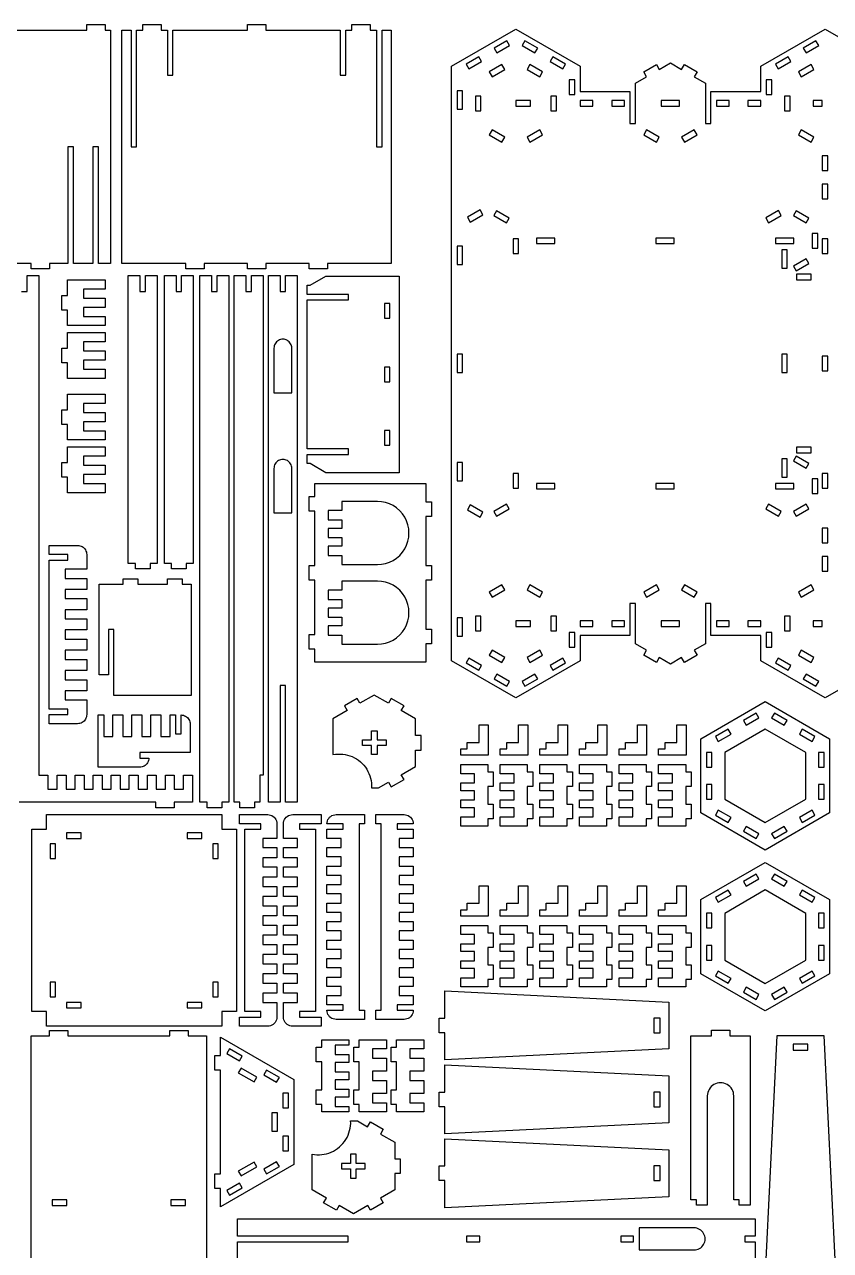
# Model space of a CAD drawing. Extents: x 11 to 1289, y 22 to 1085.
# Drawn here: x 507 to 947, y 407 to 1076 of the extents above; entities that cross this region are included whole.
import ezdxf

# ---------------------------------------------------------------- set-up
doc = ezdxf.new("R2010")
doc.units = 0
doc.layers.add('LAYER_1', color=62, linetype='CONTINUOUS')

msp = doc.modelspace()

# ---------------------------------------------------------------- linework, layer by layer
at = {"layer": 'LAYER_1'}
for points in [[(486.17, 1073.14), (541.44, 1073.14), (541.44, 1076.14), (551.44, 1076.14), (551.44, 1073.14), (554.31, 1073.14), (554.31, 945.76), (547.81, 945.76), (547.81, 1009.45), (544.81, 1009.45), (544.81, 945.76), (534.18, 945.76), (534.18, 1009.45), (531.18, 1009.45), (531.18, 945.76), (521.18, 945.76), (521.18, 942.76), (511.18, 942.76), (511.18, 945.76), (471.04, 945.76)], [(979.38, 728.92), (944.3, 708.66), (909.22, 728.92), (909.22, 742.67), (882.02, 742.67), (882.02, 760.19), (879.02, 760.19), (879.02, 738.15), (872.95, 734.65), (874.45, 732.05), (867.52, 728.05), (866.02, 730.64), (859.94, 727.14), (853.86, 730.64), (852.36, 728.05), (845.44, 732.05), (846.94, 734.65), (840.86, 738.15), (840.86, 760.19), (837.86, 760.19), (837.86, 742.67), (810.67, 742.67), (810.67, 728.92), (775.59, 708.66), (740.5, 728.92), (740.5, 1053.38), (775.59, 1073.63), (810.67, 1053.38), (810.67, 1039.62), (837.86, 1039.62), (837.86, 1022.1), (840.86, 1022.1), (840.86, 1044.14), (846.94, 1047.65), (845.44, 1050.25), (852.36, 1054.25), (853.86, 1051.65), (859.94, 1055.16), (866.02, 1051.65), (867.52, 1054.25), (874.45, 1050.25), (872.95, 1047.65), (879.02, 1044.14), (879.02, 1022.1), (882.02, 1022.1), (882.02, 1039.62), (909.22, 1039.62), (909.22, 1053.38), (944.3, 1073.63), (979.38, 1053.38)], [(505.9, 930.47), (508.9, 930.47), (508.9, 939.22), (515.27, 939.22), (515.27, 666.42), (520.27, 666.42), (520.27, 658.92), (525.27, 658.92), (525.27, 666.42), (530.11, 666.42), (530.11, 658.92), (535.11, 658.92), (535.11, 666.42), (539.96, 666.42), (539.96, 658.92), (544.96, 658.92), (544.96, 666.42), (549.8, 666.42), (549.8, 658.92), (554.8, 658.92), (554.8, 666.42), (559.65, 666.42), (559.65, 658.92), (564.65, 658.92), (564.65, 666.42), (569.5, 666.42), (569.5, 658.92), (574.5, 658.92), (574.5, 666.42), (579.34, 666.42), (579.34, 658.92), (584.34, 658.92), (584.34, 666.42), (589.19, 666.42), (589.19, 658.92), (594.19, 658.92), (594.19, 666.42), (599.19, 666.42), (599.19, 651.65), (589.19, 651.65), (589.19, 648.65), (579.19, 648.65), (579.19, 651.65), (504.53, 651.65)]]:
    msp.add_lwpolyline(points, dxfattribs=at)
for points in [[(588.41, 1073.14), (629.08, 1073.14), (629.08, 1076.14), (639.08, 1076.14), (639.08, 1073.14), (679.76, 1073.14), (679.76, 1048.42), (682.76, 1048.42), (682.76, 1073.14), (686.06, 1073.14), (686.06, 1076.14), (696.06, 1076.14), (696.06, 1073.14), (699.56, 1073.14), (699.56, 1009.45), (702.56, 1009.45), (702.56, 1073.14), (707.56, 1073.14), (707.56, 945.76), (672.72, 945.76), (672.72, 942.76), (662.72, 942.76), (662.72, 945.76), (639.08, 945.76), (639.08, 942.76), (629.08, 942.76), (629.08, 945.76), (605.44, 945.76), (605.44, 942.76), (595.44, 942.76), (595.44, 945.76), (560.61, 945.76), (560.61, 1073.14), (565.61, 1073.14), (565.61, 1009.45), (568.61, 1009.45), (568.61, 1073.14), (572.11, 1073.14), (572.11, 1076.14), (582.11, 1076.14), (582.11, 1073.14), (585.41, 1073.14), (585.41, 1048.42), (588.41, 1048.42)], [(765.2, 1060.71), (772.12, 1064.71), (770.62, 1067.3), (763.7, 1063.3)], [(779.05, 1064.71), (785.98, 1060.71), (787.48, 1063.3), (780.55, 1067.3)], [(932.41, 1063.3), (933.91, 1060.71), (940.84, 1064.71), (939.34, 1067.3)], [(749.97, 1051.91), (756.9, 1055.91), (755.4, 1058.51), (748.47, 1054.51)], [(794.28, 1055.91), (801.21, 1051.91), (802.71, 1054.51), (795.78, 1058.51)], [(924.11, 1058.51), (917.18, 1054.51), (918.68, 1051.91), (925.61, 1055.91)], [(761.08, 1050.25), (762.58, 1047.65), (769.51, 1051.65), (768.01, 1054.25)], [(783.17, 1054.25), (781.67, 1051.65), (788.59, 1047.65), (790.09, 1050.25)], [(938.22, 1051.65), (936.72, 1054.25), (929.79, 1050.25), (931.29, 1047.65)], [(807.67, 1045.91), (804.67, 1045.91), (804.67, 1037.91), (807.67, 1037.91)], [(915.22, 1045.91), (912.22, 1045.91), (912.22, 1037.91), (915.22, 1037.91)], [(746.5, 1039.91), (743.5, 1039.91), (743.5, 1029.91), (746.5, 1029.91)], [(753.5, 1029.12), (756.5, 1029.12), (756.5, 1037.12), (753.5, 1037.12)], [(797.67, 1037.12), (794.67, 1037.12), (794.67, 1029.12), (797.67, 1029.12)], [(925.22, 1037.12), (922.22, 1037.12), (922.22, 1029.12), (925.22, 1029.12)], [(775.59, 1031.62), (783.59, 1031.62), (783.59, 1034.62), (775.59, 1034.62)], [(810.67, 1034.62), (810.67, 1031.62), (817.67, 1031.62), (817.67, 1034.62)], [(827.86, 1034.62), (827.86, 1031.62), (834.86, 1031.62), (834.86, 1034.62)], [(854.94, 1034.63), (854.94, 1031.62), (864.94, 1031.62), (864.94, 1034.63)], [(885.02, 1031.62), (892.02, 1031.62), (892.02, 1034.62), (885.02, 1034.62)], [(902.22, 1034.62), (902.22, 1031.62), (909.22, 1031.62), (909.22, 1034.62)], [(942.8, 1034.62), (937.8, 1034.62), (937.8, 1031.62), (942.8, 1031.62)], [(762.58, 1018.6), (761.08, 1016), (768.01, 1012), (769.51, 1014.6)], [(781.67, 1014.6), (783.17, 1012), (790.09, 1016), (788.59, 1018.6)], [(853.86, 1014.6), (846.94, 1018.6), (845.44, 1016), (852.36, 1012)], [(872.95, 1018.6), (866.02, 1014.6), (867.52, 1012), (874.45, 1016)], [(936.72, 1012), (938.22, 1014.6), (931.29, 1018.6), (929.79, 1016)], [(945.8, 996.44), (945.8, 1004.44), (942.8, 1004.44), (942.8, 996.44)], [(942.8, 980.94), (945.8, 980.94), (945.8, 988.94), (942.8, 988.94)], [(750.61, 968.36), (757.54, 972.36), (756.04, 974.96), (749.11, 970.96)], [(763.48, 971.93), (770.41, 967.93), (771.91, 970.52), (764.98, 974.52)], [(913.46, 967.96), (920.38, 971.96), (918.88, 974.56), (911.96, 970.56)], [(935.45, 970.52), (928.52, 974.52), (927.02, 971.93), (933.95, 967.93)], [(774.09, 959.12), (774.09, 951.12), (777.09, 951.12), (777.09, 959.12)], [(796.77, 959.62), (786.77, 959.62), (786.77, 956.62), (796.77, 956.62)], [(862.03, 956.62), (862.03, 959.62), (852.03, 959.62), (852.03, 956.62)], [(927.3, 959.62), (917.3, 959.62), (917.3, 956.62), (927.3, 956.62)], [(937.3, 962.12), (937.3, 954.12), (940.3, 954.12), (940.3, 962.12)], [(945.8, 951.12), (945.8, 959.12), (942.8, 959.12), (942.8, 951.12)], [(746.51, 955.25), (743.51, 955.25), (743.51, 945.25), (746.51, 945.25)], [(920.67, 953.12), (920.67, 943.12), (923.67, 943.12), (923.67, 953.12)], [(935.45, 945.72), (933.95, 948.32), (927.02, 944.32), (928.52, 941.72)], [(530.87, 928.29), (530.87, 936.78), (551.41, 936.78), (551.41, 931.78), (539.64, 931.78), (539.64, 926.79), (551.41, 926.79), (551.41, 921.79), (539.64, 921.79), (539.64, 916.8), (551.41, 916.8), (551.41, 911.8), (530.87, 911.8), (530.87, 920.29), (527.87, 920.29), (527.87, 928.29)], [(570.44, 939.22), (570.44, 930.47), (573.44, 930.47), (573.44, 939.22), (579.81, 939.22), (579.81, 782.03), (575.94, 782.03), (575.94, 779.03), (567.94, 779.03), (567.94, 782.03), (564.07, 782.03), (564.07, 939.22)], [(599.54, 939.22), (599.54, 782.03), (595.67, 782.03), (595.67, 779.03), (587.67, 779.03), (587.67, 782.03), (583.81, 782.03), (583.81, 939.22), (590.17, 939.22), (590.17, 930.47), (593.17, 930.47), (593.17, 939.22)], [(615.08, 651.65), (615.08, 648.65), (607.08, 648.65), (607.08, 651.65), (603.21, 651.65), (603.21, 939.22), (609.57, 939.22), (609.57, 930.47), (612.57, 930.47), (612.57, 939.22), (618.94, 939.22), (618.94, 651.65)], [(632.94, 651.65), (632.94, 648.65), (624.94, 648.65), (624.94, 651.65), (621.94, 651.65), (621.94, 939.22), (628.31, 939.22), (628.31, 930.47), (631.31, 930.47), (631.31, 939.22), (637.68, 939.22), (637.68, 666.42), (635.95, 666.42), (635.95, 651.65)], [(656.31, 651.65), (649.95, 651.65), (649.95, 715.34), (646.95, 715.34), (646.95, 651.65), (640.58, 651.65), (640.58, 939.22), (646.95, 939.22), (646.95, 930.47), (649.95, 930.47), (649.95, 939.22), (656.31, 939.22)], [(661.75, 844.5), (661.75, 925.85), (684.31, 925.85), (684.31, 928.85), (661.75, 928.85), (661.75, 933.82), (663.25, 933.82), (671.97, 938.85), (711.87, 938.85), (711.87, 831.5), (671.97, 831.5), (663.25, 836.53), (661.75, 836.53), (661.75, 841.5), (684.31, 841.5), (684.31, 844.5)], [(936.67, 936.82), (936.67, 939.82), (928.67, 939.82), (928.67, 936.82)], [(706.87, 915.85), (706.87, 923.85), (703.87, 923.85), (703.87, 915.85)], [(539.64, 903), (539.64, 898.02), (551.41, 898.02), (551.41, 893.02), (539.64, 893.02), (539.64, 888.03), (551.41, 888.03), (551.41, 883.03), (530.87, 883.03), (530.87, 891.52), (527.87, 891.52), (527.87, 899.52), (530.87, 899.52), (530.87, 908), (551.41, 908), (551.41, 903)], [(643.58, 875.2), (653.31, 875.2), (653.31, 899.52), (653.27, 900.16), (653.15, 900.78), (652.94, 901.39), (652.66, 901.96), (652.31, 902.49), (651.89, 902.97), (651.41, 903.39), (650.88, 903.75), (650.31, 904.03), (649.71, 904.23), (649.08, 904.36), (648.45, 904.4), (647.81, 904.36), (647.19, 904.23), (646.58, 904.03), (646.01, 903.75), (645.48, 903.39), (645, 902.97), (644.58, 902.49), (644.23, 901.96), (643.95, 901.39), (643.74, 900.78), (643.62, 900.16), (643.58, 899.52)], [(746.51, 896.15), (743.51, 896.15), (743.51, 886.15), (746.51, 886.15)], [(923.67, 886.15), (923.67, 896.15), (920.67, 896.15), (920.67, 886.15)], [(945.8, 887.15), (945.8, 895.15), (942.8, 895.15), (942.8, 887.15)], [(703.87, 881.18), (706.87, 881.18), (706.87, 889.17), (703.87, 889.17)], [(530.87, 865.89), (530.87, 874.38), (551.41, 874.38), (551.41, 869.38), (539.64, 869.38), (539.64, 864.39), (551.41, 864.39), (551.41, 859.39), (539.64, 859.39), (539.64, 854.4), (551.41, 854.4), (551.41, 849.4), (530.87, 849.4), (530.87, 857.89), (527.87, 857.89), (527.87, 865.89)], [(703.87, 854.5), (703.87, 846.5), (706.87, 846.5), (706.87, 854.5)], [(539.64, 840.6), (539.64, 835.62), (551.41, 835.62), (551.41, 830.62), (539.64, 830.62), (539.64, 825.63), (551.41, 825.63), (551.41, 820.63), (530.87, 820.63), (530.87, 829.12), (527.87, 829.12), (527.87, 837.12), (530.87, 837.12), (530.87, 845.6), (551.41, 845.6), (551.41, 840.6)], [(936.67, 842.47), (936.67, 845.47), (928.67, 845.47), (928.67, 842.47)], [(643.58, 809.6), (653.31, 809.6), (653.31, 833.92), (653.27, 834.56), (653.15, 835.18), (652.94, 835.79), (652.66, 836.36), (652.31, 836.89), (651.89, 837.37), (651.41, 837.79), (650.88, 838.15), (650.31, 838.43), (649.71, 838.63), (649.08, 838.76), (648.45, 838.8), (647.81, 838.76), (647.19, 838.63), (646.58, 838.43), (646.01, 838.15), (645.48, 837.79), (645, 837.37), (644.58, 836.89), (644.23, 836.36), (643.95, 835.79), (643.74, 835.18), (643.62, 834.56), (643.58, 833.92)], [(743.51, 827.04), (746.51, 827.04), (746.51, 837.04), (743.51, 837.04)], [(920.67, 829.17), (923.67, 829.17), (923.67, 839.17), (920.67, 839.17)], [(933.95, 833.97), (935.45, 836.57), (928.52, 840.57), (927.02, 837.97)], [(774.09, 831.17), (774.09, 823.17), (777.09, 823.17), (777.09, 831.17)], [(945.8, 823.17), (945.8, 831.17), (942.8, 831.17), (942.8, 823.17)], [(665.85, 810.57), (662.85, 810.57), (662.85, 818.57), (665.85, 818.57), (665.85, 825.57), (726.54, 825.57), (726.54, 815.57), (729.54, 815.57), (729.54, 807.57), (726.54, 807.57), (726.54, 780.9), (729.54, 780.9), (729.54, 772.9), (726.54, 772.9), (726.54, 746.22), (729.54, 746.22), (729.54, 738.22), (726.54, 738.22), (726.54, 728.22), (665.85, 728.22), (665.85, 735.22), (662.85, 735.22), (662.85, 743.22), (665.85, 743.22), (665.85, 772.9), (662.85, 772.9), (662.85, 780.9), (665.85, 780.9)], [(796.77, 825.67), (786.77, 825.67), (786.77, 822.67), (796.77, 822.67)], [(862.03, 822.67), (862.03, 825.67), (852.03, 825.67), (852.03, 822.67)], [(927.3, 822.67), (927.3, 825.67), (917.3, 825.67), (917.3, 822.67)], [(937.3, 828.17), (937.3, 820.17), (940.3, 820.17), (940.3, 828.17)], [(700, 815.87), (680.65, 815.87), (680.65, 810.87), (673.15, 810.87), (673.15, 805.87), (680.65, 805.87), (680.65, 801.13), (673.15, 801.13), (673.15, 796.13), (680.65, 796.13), (680.65, 791.4), (673.15, 791.4), (673.15, 786.4), (680.65, 786.4), (680.65, 781.4), (700, 781.4), (702.25, 781.54), (704.46, 781.98), (706.6, 782.71), (708.62, 783.71), (710.49, 784.96), (712.19, 786.44), (713.68, 788.14), (714.93, 790.02), (715.93, 792.04), (716.65, 794.17), (717.09, 796.38), (717.24, 798.64), (717.09, 800.88), (716.65, 803.1), (715.93, 805.23), (714.93, 807.25), (713.68, 809.13), (712.19, 810.82), (710.49, 812.31), (708.62, 813.56), (706.6, 814.56), (704.46, 815.29), (702.25, 815.73)], [(757.54, 809.94), (750.61, 813.94), (749.11, 811.34), (756.04, 807.34)], [(770.41, 814.37), (763.48, 810.37), (764.98, 807.77), (771.91, 811.77)], [(913.46, 814.33), (911.96, 811.74), (918.88, 807.74), (920.38, 810.33)], [(933.95, 814.37), (927.02, 810.37), (928.52, 807.77), (935.45, 811.77)], [(945.8, 801.35), (942.8, 801.35), (942.8, 793.35), (945.8, 793.35)], [(529.65, 762.83), (541.39, 762.83), (541.39, 756.77), (529.65, 756.77), (529.65, 751.77), (541.39, 751.77), (541.39, 745.71), (529.65, 745.71), (529.65, 740.71), (541.39, 740.71), (541.39, 734.65), (529.65, 734.65), (529.65, 729.65), (541.39, 729.65), (541.39, 723.59), (529.65, 723.59), (529.65, 718.59), (541.39, 718.59), (541.39, 712.54), (529.65, 712.54), (529.65, 707.54), (541.39, 707.54), (541.39, 699.54), (541.35, 698.88), (541.22, 698.24), (541.01, 697.62), (540.72, 697.04), (540.36, 696.49), (539.93, 696), (539.44, 695.57), (538.89, 695.21), (538.31, 694.92), (537.69, 694.71), (537.05, 694.58), (536.39, 694.54), (520.85, 694.54), (520.85, 699.54), (531.12, 699.54), (531.12, 702.54), (520.85, 702.54), (520.85, 783.89), (531.12, 783.89), (531.12, 786.89), (520.85, 786.89), (520.85, 791.89), (536.39, 791.89), (537.05, 791.84), (537.69, 791.72), (538.31, 791.51), (538.89, 791.22), (539.44, 790.85), (539.93, 790.42), (540.36, 789.93), (540.72, 789.39), (541.01, 788.8), (541.22, 788.18), (541.35, 787.54), (541.39, 786.89), (541.39, 778.89), (529.65, 778.89), (529.65, 773.89), (541.39, 773.89), (541.39, 767.83), (529.65, 767.83)], [(945.8, 777.85), (945.8, 785.85), (942.8, 785.85), (942.8, 777.85)], [(598.4, 770.66), (598.4, 709.97), (556.27, 709.97), (556.27, 745.94), (553.27, 745.94), (553.27, 721.22), (548.27, 721.22), (548.27, 770.66), (561.27, 770.66), (561.27, 773.66), (569.27, 773.66), (569.27, 770.66), (585.4, 770.66), (585.4, 773.66), (593.4, 773.66), (593.4, 770.66)], [(717.24, 755.16), (717.09, 757.41), (716.65, 759.62), (715.93, 761.75), (714.93, 763.78), (713.68, 765.65), (712.19, 767.35), (710.49, 768.83), (708.62, 770.09), (706.6, 771.08), (704.46, 771.81), (702.25, 772.25), (700, 772.4), (680.65, 772.4), (680.65, 767.4), (673.15, 767.4), (673.15, 762.4), (680.65, 762.4), (680.65, 757.66), (673.15, 757.66), (673.15, 752.66), (680.65, 752.66), (680.65, 747.92), (673.15, 747.92), (673.15, 742.92), (680.65, 742.92), (680.65, 737.92), (700, 737.92), (702.25, 738.06), (704.46, 738.5), (706.6, 739.23), (708.62, 740.23), (710.49, 741.48), (712.19, 742.97), (713.68, 744.66), (714.93, 746.54), (715.93, 748.56), (716.65, 750.69), (717.09, 752.91)], [(761.08, 766.3), (762.58, 763.7), (769.51, 767.7), (768.01, 770.3)], [(783.17, 770.3), (781.67, 767.7), (788.59, 763.7), (790.09, 766.3)], [(845.44, 766.3), (846.94, 763.7), (853.86, 767.7), (852.36, 770.3)], [(872.95, 763.7), (874.45, 766.3), (867.52, 770.3), (866.02, 767.7)], [(929.79, 766.3), (931.29, 763.7), (938.22, 767.7), (936.72, 770.3)], [(743.5, 742.38), (746.5, 742.38), (746.5, 752.38), (743.5, 752.38)], [(753.5, 753.17), (753.5, 745.17), (756.5, 745.17), (756.5, 753.17)], [(783.59, 750.67), (775.59, 750.67), (775.59, 747.67), (783.59, 747.67)], [(794.67, 753.17), (794.67, 745.17), (797.67, 745.17), (797.67, 753.17)], [(810.67, 750.67), (810.67, 747.67), (817.67, 747.67), (817.67, 750.67)], [(827.86, 750.67), (827.86, 747.67), (834.86, 747.67), (834.86, 750.67)], [(864.94, 747.67), (864.94, 750.67), (854.94, 750.67), (854.94, 747.67)], [(892.02, 750.67), (885.02, 750.67), (885.02, 747.67), (892.02, 747.67)], [(909.22, 750.67), (902.22, 750.67), (902.22, 747.67), (909.22, 747.67)], [(922.22, 745.17), (925.22, 745.17), (925.22, 753.17), (922.22, 753.17)], [(937.8, 747.67), (942.8, 747.67), (942.8, 750.67), (937.8, 750.67)], [(804.67, 736.38), (807.67, 736.38), (807.67, 744.38), (804.67, 744.38)], [(912.22, 736.38), (915.22, 736.38), (915.22, 744.38), (912.22, 744.38)], [(756.9, 726.38), (749.97, 730.38), (748.47, 727.78), (755.4, 723.78)], [(769.51, 730.65), (762.58, 734.65), (761.08, 732.05), (768.01, 728.05)], [(781.67, 730.65), (783.17, 728.05), (790.09, 732.05), (788.59, 734.65)], [(801.21, 730.38), (794.28, 726.38), (795.78, 723.78), (802.71, 727.78)], [(917.18, 727.78), (924.11, 723.78), (925.61, 726.38), (918.68, 730.38)], [(929.79, 732.05), (936.72, 728.05), (938.22, 730.65), (931.29, 734.65)], [(772.12, 717.59), (765.2, 721.59), (763.7, 718.99), (770.62, 714.99)], [(785.98, 721.59), (779.05, 717.59), (780.55, 714.99), (787.48, 718.99)], [(940.84, 717.59), (933.91, 721.59), (932.41, 718.99), (939.34, 714.99)], [(682.09, 704.28), (683.59, 701.69), (675.79, 697.18), (675.79, 677.69), (677.11, 677.9), (678.44, 678.01), (679.77, 678.02), (681.1, 677.93), (682.43, 677.74), (683.73, 677.45), (685, 677.06), (686.25, 676.57), (687.45, 676), (688.61, 675.33), (689.71, 674.58), (690.75, 673.74), (691.73, 672.83), (692.63, 671.85), (693.46, 670.8), (694.21, 669.7), (694.86, 668.54), (695.43, 667.33), (695.91, 666.08), (696.29, 664.8), (696.57, 663.5), (696.76, 662.18), (696.84, 660.84), (696.82, 659.51), (700.64, 659.51), (706.12, 662.68), (707.62, 660.07), (714.55, 664.07), (713.04, 666.68), (720.85, 671.18), (720.85, 680.19), (723.84, 680.19), (723.84, 688.19), (720.85, 688.19), (720.85, 697.2), (713.05, 701.7), (714.54, 704.29), (707.61, 708.29), (706.12, 705.7), (698.32, 710.2), (690.52, 705.7), (689.02, 708.29)], [(876.59, 645.85), (876.59, 686.36), (911.67, 706.62), (946.75, 686.36), (946.75, 645.85), (911.67, 625.59)], [(555.73, 699.32), (561.11, 699.32), (561.11, 687.58), (566.11, 687.58), (566.11, 699.32), (571.48, 699.32), (571.48, 687.58), (576.48, 687.58), (576.48, 699.32), (581.86, 699.32), (581.86, 687.58), (586.86, 687.58), (586.86, 699.32), (589.86, 699.32), (589.86, 689.05), (592.86, 689.05), (592.86, 699.32), (593.51, 699.28), (594.15, 699.15), (594.77, 698.94), (595.36, 698.65), (595.9, 698.29), (596.39, 697.86), (596.83, 697.37), (597.19, 696.82), (597.48, 696.24), (597.69, 695.62), (597.82, 694.98), (597.86, 694.32), (597.86, 678.78), (570.3, 678.78), (570.3, 675.78), (575.3, 675.78), (575.25, 675.13), (575.13, 674.49), (574.91, 673.87), (574.63, 673.28), (574.26, 672.74), (573.83, 672.24), (573.34, 671.81), (572.8, 671.45), (572.21, 671.16), (571.59, 670.95), (570.95, 670.82), (570.3, 670.78), (547.73, 670.78), (547.73, 699.32), (550.73, 699.32), (550.73, 687.58), (555.73, 687.58)], [(906.71, 700.29), (899.78, 696.29), (901.28, 693.69), (908.21, 697.69)], [(916.63, 700.29), (915.13, 697.69), (922.06, 693.69), (923.56, 696.29)], [(704.82, 685.69), (704.82, 682.69), (699.82, 682.69), (699.82, 677.69), (696.82, 677.69), (696.82, 682.69), (691.82, 682.69), (691.82, 685.69), (696.82, 685.69), (696.82, 690.69), (699.82, 690.69), (699.82, 685.69)], [(755.47, 693.86), (760.47, 693.86), (760.47, 677.36), (745.47, 677.36), (745.47, 680.86), (748.97, 680.86), (748.97, 684.36), (755.47, 684.36)], [(777.07, 693.86), (782.07, 693.86), (782.07, 677.36), (767.07, 677.36), (767.07, 680.86), (770.57, 680.86), (770.57, 684.36), (777.07, 684.36)], [(798.67, 693.86), (803.67, 693.86), (803.67, 677.36), (788.67, 677.36), (788.67, 680.86), (792.17, 680.86), (792.17, 684.36), (798.67, 684.36)], [(820.27, 693.86), (825.27, 693.86), (825.27, 677.36), (810.27, 677.36), (810.27, 680.86), (813.77, 680.86), (813.77, 684.36), (820.27, 684.36)], [(841.87, 693.86), (846.87, 693.86), (846.87, 677.36), (831.87, 677.36), (831.87, 680.86), (835.37, 680.86), (835.37, 684.36), (841.87, 684.36)], [(863.47, 693.86), (868.47, 693.86), (868.47, 677.36), (853.47, 677.36), (853.47, 680.86), (856.97, 680.86), (856.97, 684.36), (863.47, 684.36)], [(892.98, 688.9), (891.48, 691.5), (884.55, 687.5), (886.05, 684.9)], [(889.59, 678.86), (889.59, 653.36), (911.67, 640.61), (933.75, 653.36), (933.75, 678.86), (911.67, 691.61)], [(930.36, 688.9), (937.29, 684.9), (938.79, 687.5), (931.86, 691.5)], [(882.59, 670.9), (882.59, 678.9), (879.59, 678.9), (879.59, 670.9)], [(943.75, 678.9), (940.75, 678.9), (940.75, 670.9), (943.75, 670.9)], [(745.47, 648.7), (745.47, 652.99), (752.97, 652.99), (752.97, 657.99), (745.47, 657.99), (745.47, 662.28), (752.97, 662.28), (752.97, 667.28), (745.47, 667.28), (745.47, 672.28), (760.24, 672.28), (760.24, 668.28), (763.24, 668.28), (763.24, 660.28), (760.24, 660.28), (760.24, 650.7), (763.24, 650.7), (763.24, 642.7), (760.24, 642.7), (760.24, 638.7), (745.47, 638.7), (745.47, 643.7), (752.97, 643.7), (752.97, 648.7)], [(767.07, 648.7), (767.07, 652.99), (774.57, 652.99), (774.57, 657.99), (767.07, 657.99), (767.07, 662.28), (774.57, 662.28), (774.57, 667.28), (767.07, 667.28), (767.07, 672.28), (781.84, 672.28), (781.84, 668.28), (784.84, 668.28), (784.84, 660.28), (781.84, 660.28), (781.84, 650.7), (784.84, 650.7), (784.84, 642.7), (781.84, 642.7), (781.84, 638.7), (767.07, 638.7), (767.07, 643.7), (774.57, 643.7), (774.57, 648.7)], [(788.67, 648.7), (788.67, 652.99), (796.17, 652.99), (796.17, 657.99), (788.67, 657.99), (788.67, 662.28), (796.17, 662.28), (796.17, 667.28), (788.67, 667.28), (788.67, 672.28), (803.44, 672.28), (803.44, 668.28), (806.44, 668.28), (806.44, 660.28), (803.44, 660.28), (803.44, 650.7), (806.44, 650.7), (806.44, 642.7), (803.44, 642.7), (803.44, 638.7), (788.67, 638.7), (788.67, 643.7), (796.17, 643.7), (796.17, 648.7)], [(810.27, 648.7), (810.27, 652.99), (817.77, 652.99), (817.77, 657.99), (810.27, 657.99), (810.27, 662.28), (817.77, 662.28), (817.77, 667.28), (810.27, 667.28), (810.27, 672.28), (825.04, 672.28), (825.04, 668.28), (828.04, 668.28), (828.04, 660.28), (825.04, 660.28), (825.04, 650.7), (828.04, 650.7), (828.04, 642.7), (825.04, 642.7), (825.04, 638.7), (810.27, 638.7), (810.27, 643.7), (817.77, 643.7), (817.77, 648.7)], [(831.87, 648.7), (831.87, 652.99), (839.37, 652.99), (839.37, 657.99), (831.87, 657.99), (831.87, 662.28), (839.37, 662.28), (839.37, 667.28), (831.87, 667.28), (831.87, 672.28), (846.64, 672.28), (846.64, 668.28), (849.64, 668.28), (849.64, 660.28), (846.64, 660.28), (846.64, 650.7), (849.64, 650.7), (849.64, 642.7), (846.64, 642.7), (846.64, 638.7), (831.87, 638.7), (831.87, 643.7), (839.37, 643.7), (839.37, 648.7)], [(853.47, 648.7), (853.47, 652.99), (860.97, 652.99), (860.97, 657.99), (853.47, 657.99), (853.47, 662.28), (860.97, 662.28), (860.97, 667.28), (853.47, 667.28), (853.47, 672.28), (868.24, 672.28), (868.24, 668.28), (871.24, 668.28), (871.24, 660.28), (868.24, 660.28), (868.24, 650.7), (871.24, 650.7), (871.24, 642.7), (868.24, 642.7), (868.24, 638.7), (853.47, 638.7), (853.47, 643.7), (860.97, 643.7), (860.97, 648.7)], [(879.59, 653.31), (882.59, 653.31), (882.59, 661.31), (879.59, 661.31)], [(940.75, 653.31), (943.75, 653.31), (943.75, 661.31), (940.75, 661.31)], [(519.45, 636.93), (519.45, 644.93), (615.21, 644.93), (615.21, 636.93), (623.21, 636.93), (623.21, 537.42), (615.21, 537.42), (615.21, 529.42), (519.45, 529.42), (519.45, 537.42), (511.45, 537.42), (511.45, 636.93)], [(640.21, 529.42), (624.71, 529.42), (624.71, 534.42), (636.46, 534.42), (636.46, 537.42), (627.71, 537.42), (627.71, 636.93), (636.46, 636.93), (636.46, 639.93), (624.71, 639.93), (624.71, 644.93), (640.21, 644.93), (640.99, 644.87), (641.75, 644.69), (642.48, 644.39), (643.15, 643.98), (643.74, 643.47), (644.25, 642.87), (644.66, 642.2), (644.96, 641.48), (645.15, 640.71), (645.21, 639.93), (645.21, 631.93), (637.53, 631.93), (637.53, 626.93), (645.21, 626.93), (645.21, 621.37), (637.53, 621.37), (637.53, 616.37), (645.21, 616.37), (645.21, 610.8), (637.53, 610.8), (637.53, 605.8), (645.21, 605.8), (645.21, 600.24), (637.53, 600.24), (637.53, 595.24), (645.21, 595.24), (645.21, 589.67), (637.53, 589.67), (637.53, 584.67), (645.21, 584.67), (645.21, 579.11), (637.53, 579.11), (637.53, 574.11), (645.21, 574.11), (645.21, 568.55), (637.53, 568.55), (637.53, 563.55), (645.21, 563.55), (645.21, 557.98), (637.53, 557.98), (637.53, 552.98), (645.21, 552.98), (645.21, 547.42), (637.53, 547.42), (637.53, 542.42), (645.21, 542.42), (645.21, 534.42), (645.15, 533.64), (644.96, 532.87), (644.66, 532.15), (644.25, 531.48), (643.74, 530.88), (643.15, 530.37), (642.48, 529.96), (641.75, 529.66), (640.99, 529.48)], [(649.35, 532.15), (649.05, 532.87), (648.87, 533.64), (648.81, 534.42), (648.81, 542.42), (656.49, 542.42), (656.49, 547.42), (648.81, 547.42), (648.81, 552.98), (656.49, 552.98), (656.49, 557.98), (648.81, 557.98), (648.81, 563.55), (656.49, 563.55), (656.49, 568.55), (648.81, 568.55), (648.81, 574.11), (656.49, 574.11), (656.49, 579.11), (648.81, 579.11), (648.81, 584.67), (656.49, 584.67), (656.49, 589.67), (648.81, 589.67), (648.81, 595.24), (656.49, 595.24), (656.49, 600.24), (648.81, 600.24), (648.81, 605.8), (656.49, 605.8), (656.49, 610.8), (648.81, 610.8), (648.81, 616.37), (656.49, 616.37), (656.49, 621.37), (648.81, 621.37), (648.81, 626.93), (656.49, 626.93), (656.49, 631.93), (648.81, 631.93), (648.81, 639.93), (648.87, 640.71), (649.05, 641.48), (649.35, 642.2), (649.76, 642.87), (650.27, 643.47), (650.87, 643.98), (651.54, 644.39), (652.26, 644.69), (653.03, 644.87), (653.81, 644.93), (669.31, 644.93), (669.31, 639.93), (657.56, 639.93), (657.56, 636.93), (666.31, 636.93), (666.31, 537.42), (657.56, 537.42), (657.56, 534.42), (669.31, 534.42), (669.31, 529.42), (653.81, 529.42), (653.03, 529.48), (652.26, 529.66), (651.54, 529.96), (650.87, 530.37), (650.27, 530.88), (649.76, 531.48)], [(693.01, 639.93), (690.01, 639.93), (690.01, 538.17), (693.01, 538.17), (693.01, 533.17), (677.51, 533.17), (676.73, 533.23), (675.96, 533.41), (675.24, 533.72), (674.57, 534.12), (673.97, 534.63), (673.46, 535.23), (673.05, 535.9), (672.75, 536.62), (672.57, 537.39), (672.51, 538.17), (681.26, 538.17), (681.26, 541.17), (672.51, 541.17), (672.51, 546.17), (680.19, 546.17), (680.19, 551.17), (672.51, 551.17), (672.51, 556.26), (680.19, 556.26), (680.19, 561.26), (672.51, 561.26), (672.51, 566.36), (680.19, 566.36), (680.19, 571.36), (672.51, 571.36), (672.51, 576.46), (680.19, 576.46), (680.19, 581.46), (672.51, 581.46), (672.51, 586.55), (680.19, 586.55), (680.19, 591.55), (672.51, 591.55), (672.51, 596.65), (680.19, 596.65), (680.19, 601.65), (672.51, 601.65), (672.51, 606.74), (680.19, 606.74), (680.19, 611.74), (672.51, 611.74), (672.51, 616.84), (680.19, 616.84), (680.19, 621.84), (672.51, 621.84), (672.51, 626.93), (680.19, 626.93), (680.19, 631.93), (672.51, 631.93), (672.51, 636.93), (681.26, 636.93), (681.26, 639.93), (672.51, 639.93), (672.57, 640.71), (672.75, 641.48), (673.05, 642.2), (673.46, 642.87), (673.97, 643.47), (674.57, 643.98), (675.24, 644.39), (675.96, 644.69), (676.73, 644.87), (677.51, 644.93), (693.01, 644.93)], [(702.11, 538.17), (702.11, 639.93), (699.11, 639.93), (699.11, 644.93), (714.61, 644.93), (715.39, 644.87), (716.15, 644.69), (716.88, 644.39), (717.55, 643.98), (718.14, 643.47), (718.65, 642.87), (719.06, 642.2), (719.36, 641.48), (719.55, 640.71), (719.61, 639.93), (710.86, 639.93), (710.86, 636.93), (719.61, 636.93), (719.61, 631.93), (711.93, 631.93), (711.93, 626.93), (719.61, 626.93), (719.61, 621.84), (711.93, 621.84), (711.93, 616.84), (719.61, 616.84), (719.61, 611.74), (711.93, 611.74), (711.93, 606.74), (719.61, 606.74), (719.61, 601.65), (711.93, 601.65), (711.93, 596.65), (719.61, 596.65), (719.61, 591.55), (711.93, 591.55), (711.93, 586.55), (719.61, 586.55), (719.61, 581.46), (711.93, 581.46), (711.93, 576.46), (719.61, 576.46), (719.61, 571.36), (711.93, 571.36), (711.93, 566.36), (719.61, 566.36), (719.61, 561.26), (711.93, 561.26), (711.93, 556.26), (719.61, 556.26), (719.61, 551.17), (711.93, 551.17), (711.93, 546.17), (719.61, 546.17), (719.61, 541.17), (710.86, 541.17), (710.86, 538.17), (719.61, 538.17), (719.55, 537.39), (719.36, 536.62), (719.06, 535.9), (718.65, 535.23), (718.14, 534.63), (717.55, 534.12), (716.88, 533.72), (716.15, 533.41), (715.39, 533.23), (714.61, 533.17), (699.11, 533.17), (699.11, 538.17)], [(884.55, 644.72), (891.48, 640.72), (892.98, 643.31), (886.05, 647.31)], [(937.29, 647.31), (930.36, 643.31), (931.86, 640.72), (938.79, 644.72)], [(901.28, 638.52), (899.78, 635.93), (906.71, 631.92), (908.21, 634.52)], [(922.06, 638.52), (915.13, 634.52), (916.63, 631.92), (923.56, 635.93)], [(530.45, 631.93), (538.45, 631.93), (538.45, 634.93), (530.45, 634.93)], [(604.21, 634.93), (596.21, 634.93), (596.21, 631.93), (604.21, 631.93)], [(521.45, 620.93), (524.45, 620.93), (524.45, 628.93), (521.45, 628.93)], [(613.21, 628.93), (610.21, 628.93), (610.21, 620.93), (613.21, 620.93)], [(876.59, 558.05), (876.59, 598.56), (911.67, 618.82), (946.75, 598.56), (946.75, 558.05), (911.67, 537.8)], [(906.71, 612.49), (899.78, 608.49), (901.28, 605.89), (908.21, 609.89)], [(916.63, 612.49), (915.13, 609.89), (922.06, 605.89), (923.56, 608.49)], [(755.47, 606.06), (760.47, 606.06), (760.47, 589.56), (745.47, 589.56), (745.47, 593.06), (748.97, 593.06), (748.97, 596.56), (755.47, 596.56)], [(777.07, 606.06), (782.07, 606.06), (782.07, 589.56), (767.07, 589.56), (767.07, 593.06), (770.57, 593.06), (770.57, 596.56), (777.07, 596.56)], [(798.67, 606.06), (803.67, 606.06), (803.67, 589.56), (788.67, 589.56), (788.67, 593.06), (792.17, 593.06), (792.17, 596.56), (798.67, 596.56)], [(820.27, 606.06), (825.27, 606.06), (825.27, 589.56), (810.27, 589.56), (810.27, 593.06), (813.77, 593.06), (813.77, 596.56), (820.27, 596.56)], [(841.87, 606.06), (846.87, 606.06), (846.87, 589.56), (831.87, 589.56), (831.87, 593.06), (835.37, 593.06), (835.37, 596.56), (841.87, 596.56)], [(863.47, 606.06), (868.47, 606.06), (868.47, 589.56), (853.47, 589.56), (853.47, 593.06), (856.97, 593.06), (856.97, 596.56), (863.47, 596.56)], [(892.98, 601.1), (891.48, 603.7), (884.55, 599.7), (886.05, 597.1)], [(889.59, 591.06), (889.59, 565.56), (911.67, 552.81), (933.75, 565.56), (933.75, 591.06), (911.67, 603.81)], [(930.36, 601.1), (937.29, 597.1), (938.79, 599.7), (931.86, 603.7)], [(882.59, 583.1), (882.59, 591.1), (879.59, 591.1), (879.59, 583.1)], [(943.75, 591.1), (940.75, 591.1), (940.75, 583.1), (943.75, 583.1)], [(745.47, 560.9), (745.47, 565.19), (752.97, 565.19), (752.97, 570.19), (745.47, 570.19), (745.47, 574.48), (752.97, 574.48), (752.97, 579.48), (745.47, 579.48), (745.47, 584.48), (760.24, 584.48), (760.24, 580.48), (763.24, 580.48), (763.24, 572.48), (760.24, 572.48), (760.24, 562.9), (763.24, 562.9), (763.24, 554.9), (760.24, 554.9), (760.24, 550.9), (745.47, 550.9), (745.47, 555.9), (752.97, 555.9), (752.97, 560.9)], [(767.07, 560.9), (767.07, 565.19), (774.57, 565.19), (774.57, 570.19), (767.07, 570.19), (767.07, 574.48), (774.57, 574.48), (774.57, 579.48), (767.07, 579.48), (767.07, 584.48), (781.84, 584.48), (781.84, 580.48), (784.84, 580.48), (784.84, 572.48), (781.84, 572.48), (781.84, 562.9), (784.84, 562.9), (784.84, 554.9), (781.84, 554.9), (781.84, 550.9), (767.07, 550.9), (767.07, 555.9), (774.57, 555.9), (774.57, 560.9)], [(788.67, 560.9), (788.67, 565.19), (796.17, 565.19), (796.17, 570.19), (788.67, 570.19), (788.67, 574.48), (796.17, 574.48), (796.17, 579.48), (788.67, 579.48), (788.67, 584.48), (803.44, 584.48), (803.44, 580.48), (806.44, 580.48), (806.44, 572.48), (803.44, 572.48), (803.44, 562.9), (806.44, 562.9), (806.44, 554.9), (803.44, 554.9), (803.44, 550.9), (788.67, 550.9), (788.67, 555.9), (796.17, 555.9), (796.17, 560.9)], [(810.27, 560.9), (810.27, 565.19), (817.77, 565.19), (817.77, 570.19), (810.27, 570.19), (810.27, 574.48), (817.77, 574.48), (817.77, 579.48), (810.27, 579.48), (810.27, 584.48), (825.04, 584.48), (825.04, 580.48), (828.04, 580.48), (828.04, 572.48), (825.04, 572.48), (825.04, 562.9), (828.04, 562.9), (828.04, 554.9), (825.04, 554.9), (825.04, 550.9), (810.27, 550.9), (810.27, 555.9), (817.77, 555.9), (817.77, 560.9)], [(831.87, 560.9), (831.87, 565.19), (839.37, 565.19), (839.37, 570.19), (831.87, 570.19), (831.87, 574.48), (839.37, 574.48), (839.37, 579.48), (831.87, 579.48), (831.87, 584.48), (846.64, 584.48), (846.64, 580.48), (849.64, 580.48), (849.64, 572.48), (846.64, 572.48), (846.64, 562.9), (849.64, 562.9), (849.64, 554.9), (846.64, 554.9), (846.64, 550.9), (831.87, 550.9), (831.87, 555.9), (839.37, 555.9), (839.37, 560.9)], [(853.47, 560.9), (853.47, 565.19), (860.97, 565.19), (860.97, 570.19), (853.47, 570.19), (853.47, 574.48), (860.97, 574.48), (860.97, 579.48), (853.47, 579.48), (853.47, 584.48), (868.24, 584.48), (868.24, 580.48), (871.24, 580.48), (871.24, 572.48), (868.24, 572.48), (868.24, 562.9), (871.24, 562.9), (871.24, 554.9), (868.24, 554.9), (868.24, 550.9), (853.47, 550.9), (853.47, 555.9), (860.97, 555.9), (860.97, 560.9)], [(879.59, 565.51), (882.59, 565.51), (882.59, 573.51), (879.59, 573.51)], [(940.75, 565.51), (943.75, 565.51), (943.75, 573.51), (940.75, 573.51)], [(884.55, 556.92), (891.48, 552.92), (892.98, 555.51), (886.05, 559.51)], [(937.29, 559.51), (930.36, 555.51), (931.86, 552.92), (938.79, 556.92)], [(521.45, 553.42), (521.45, 545.42), (524.45, 545.42), (524.45, 553.42)], [(613.21, 545.42), (613.21, 553.42), (610.21, 553.42), (610.21, 545.42)], [(859.02, 542.66), (859.02, 517.12), (736.75, 511.11), (736.75, 525.9), (733.75, 525.9), (733.75, 533.9), (736.75, 533.9), (736.75, 548.69)], [(901.28, 550.72), (899.78, 548.12), (906.71, 544.12), (908.21, 546.72)], [(922.06, 550.72), (915.13, 546.72), (916.63, 544.12), (923.56, 548.12)], [(538.45, 539.42), (538.45, 542.42), (530.45, 542.42), (530.45, 539.42)], [(604.21, 542.42), (596.21, 542.42), (596.21, 539.42), (604.21, 539.42)], [(850.9, 525.9), (854.26, 525.9), (854.26, 533.9), (850.9, 533.89)], [(511.17, 393.47), (511.17, 524.15), (521.17, 524.15), (521.17, 527.15), (531.17, 527.15), (531.17, 524.15), (586.68, 524.15), (586.68, 527.15), (596.68, 527.15), (596.68, 524.15), (606.68, 524.15), (606.68, 393.47), (600.68, 393.47), (600.68, 390.47), (592.68, 390.47), (592.68, 393.47), (525.17, 393.47), (525.17, 390.47), (517.17, 390.47), (517.17, 393.47)], [(654.5, 500.35), (654.5, 454.03), (614.38, 430.87), (614.38, 440.87), (611.38, 440.87), (611.38, 448.87), (614.38, 448.87), (614.38, 505.51), (611.38, 505.51), (611.38, 513.51), (614.38, 513.51), (614.38, 523.51)], [(669.67, 518.06), (669.67, 522.06), (684.44, 522.06), (684.44, 519.06), (676.94, 519.06), (676.94, 514.06), (684.44, 514.06), (684.44, 509.59), (676.94, 509.59), (676.94, 504.59), (684.44, 504.59), (684.44, 500.13), (676.94, 500.13), (676.94, 495.13), (684.44, 495.13), (684.44, 490.66), (676.94, 490.66), (676.94, 485.66), (684.44, 485.66), (684.44, 482.66), (669.67, 482.66), (669.67, 486.66), (666.67, 486.66), (666.67, 494.66), (669.67, 494.66), (669.67, 510.06), (666.67, 510.06), (666.67, 518.06)], [(704.92, 499.87), (704.92, 492.67), (697.42, 492.67), (697.42, 487.67), (704.92, 487.67), (704.92, 482.67), (690.14, 482.67), (690.14, 486.67), (687.14, 486.67), (687.14, 494.67), (690.14, 494.67), (690.14, 510.06), (687.14, 510.06), (687.14, 518.06), (690.14, 518.06), (690.14, 522.06), (704.92, 522.06), (704.92, 517.06), (697.42, 517.06), (697.42, 512.06), (704.92, 512.06), (704.92, 504.87), (697.42, 504.87), (697.42, 499.87)], [(725.29, 504.87), (717.79, 504.87), (717.79, 499.87), (725.29, 499.87), (725.29, 492.67), (717.79, 492.67), (717.79, 487.67), (725.29, 487.67), (725.29, 482.67), (710.52, 482.67), (710.52, 486.67), (707.52, 486.67), (707.52, 494.67), (710.52, 494.67), (710.52, 510.06), (707.52, 510.06), (707.52, 518.06), (710.52, 518.06), (710.52, 522.06), (725.29, 522.06), (725.29, 517.06), (717.79, 517.06), (717.79, 512.06), (725.29, 512.06)], [(882.17, 496.48), (881.55, 495.77), (881.03, 494.99), (880.61, 494.14), (880.31, 493.25), (880.12, 492.32), (880.06, 491.38), (880.06, 431.71), (874.06, 431.71), (874.06, 434.71), (871.06, 434.71), (871.06, 524.24), (882.28, 524.24), (882.28, 527.24), (892.28, 527.24), (892.28, 524.24), (903.5, 524.24), (903.5, 431.71), (897.5, 431.71), (897.5, 434.71), (894.5, 434.71), (894.5, 491.38), (894.43, 492.32), (894.25, 493.25), (893.95, 494.14), (893.53, 494.99), (893, 495.77), (892.38, 496.48), (891.67, 497.1), (890.89, 497.63), (890.04, 498.04), (889.15, 498.35), (888.22, 498.53), (887.28, 498.59), (886.34, 498.53), (885.41, 498.35), (884.52, 498.04), (883.67, 497.63), (882.88, 497.1)], [(918.1, 524.45), (943.65, 524.45), (949.66, 402.18), (934.87, 402.18), (934.87, 399.18), (926.87, 399.18), (926.87, 402.18), (912.08, 402.18)], [(624.78, 510.58), (626.28, 513.18), (619.35, 517.18), (617.85, 514.58)], [(934.87, 516.33), (934.87, 519.69), (926.87, 519.69), (926.87, 516.33)], [(632.77, 499.03), (634.27, 501.63), (625.61, 506.63), (624.11, 504.03)], [(638.1, 502.89), (645.03, 498.89), (646.53, 501.49), (639.6, 505.49)], [(859.02, 502.31), (859.02, 476.76), (736.75, 470.75), (736.75, 485.54), (733.75, 485.54), (733.75, 493.54), (736.75, 493.54), (736.75, 508.33)], [(648.5, 484.89), (651.5, 484.89), (651.5, 492.89), (648.5, 492.89)], [(850.9, 485.54), (854.26, 485.54), (854.26, 493.54), (850.9, 493.54)], [(642.5, 472.19), (645.5, 472.19), (645.5, 482.19), (642.5, 482.19)], [(670.69, 433.01), (672.19, 435.6), (664.39, 440.11), (664.39, 459.6), (665.7, 459.39), (667.03, 459.28), (668.37, 459.27), (669.7, 459.36), (671.02, 459.55), (672.32, 459.84), (673.6, 460.23), (674.84, 460.72), (676.05, 461.29), (677.2, 461.96), (678.31, 462.71), (679.35, 463.55), (680.32, 464.46), (681.23, 465.44), (682.06, 466.49), (682.8, 467.59), (683.46, 468.75), (684.03, 469.96), (684.51, 471.21), (684.89, 472.49), (685.17, 473.79), (685.35, 475.11), (685.44, 476.45), (685.42, 477.78), (689.23, 477.78), (694.71, 474.62), (696.22, 477.22), (703.15, 473.22), (701.64, 470.62), (709.45, 466.11), (709.45, 457.1), (712.43, 457.1), (712.43, 449.1), (709.45, 449.1), (709.45, 440.09), (701.65, 435.59), (703.14, 433), (696.21, 429), (694.72, 431.59), (686.92, 427.09), (679.11, 431.6), (677.62, 429)], [(651.5, 469.5), (648.5, 469.5), (648.5, 461.5), (651.5, 461.5)], [(859.02, 461.95), (859.02, 436.4), (736.75, 430.39), (736.75, 445.18), (733.75, 445.18), (733.75, 453.18), (736.75, 453.18), (736.75, 467.97)], [(624.11, 450.35), (625.61, 447.75), (634.27, 452.75), (632.77, 455.35)], [(639.6, 448.9), (646.53, 452.9), (645.03, 455.5), (638.1, 451.5)], [(693.42, 451.6), (693.42, 454.6), (688.42, 454.6), (688.42, 459.6), (685.42, 459.6), (685.42, 454.6), (680.42, 454.6), (680.42, 451.6), (685.42, 451.6), (685.42, 446.6), (688.42, 446.6), (688.42, 451.6)], [(850.9, 445.18), (854.26, 445.18), (854.26, 453.18), (850.9, 453.18)], [(617.85, 439.8), (619.35, 437.21), (626.28, 441.21), (624.78, 443.8)], [(522.61, 434.63), (522.61, 431.63), (530.61, 431.63), (530.61, 434.63)], [(595.24, 434.63), (587.24, 434.63), (587.24, 431.63), (595.24, 431.63)], [(623.64, 402.35), (623.64, 411.87), (684.12, 411.87), (684.12, 414.87), (623.64, 414.87), (623.64, 424.39), (906.19, 424.39), (906.19, 414.87), (900.44, 414.87), (900.44, 411.87), (906.19, 411.87), (906.19, 402.35)], [(748.72, 411.87), (756, 411.87), (756, 414.87), (748.72, 414.87)], [(832.83, 411.87), (839.83, 411.87), (839.83, 414.87), (832.83, 414.87)], [(875.13, 418.93), (874.39, 419.18), (873.62, 419.34), (872.83, 419.39), (842.8, 419.39), (842.8, 407.35), (872.83, 407.35), (873.62, 407.4), (874.39, 407.56), (875.13, 407.81), (875.84, 408.16), (876.5, 408.59), (877.09, 409.11), (877.61, 409.71), (878.04, 410.36), (878.39, 411.07), (878.64, 411.81), (878.8, 412.58), (878.85, 413.37), (878.8, 414.15), (878.64, 414.93), (878.39, 415.67), (878.04, 416.38), (877.61, 417.03), (877.09, 417.62), (876.5, 418.14), (875.84, 418.58)]]:
    msp.add_lwpolyline(points, close=True, dxfattribs=at)

doc.saveas('drawing.dxf')
